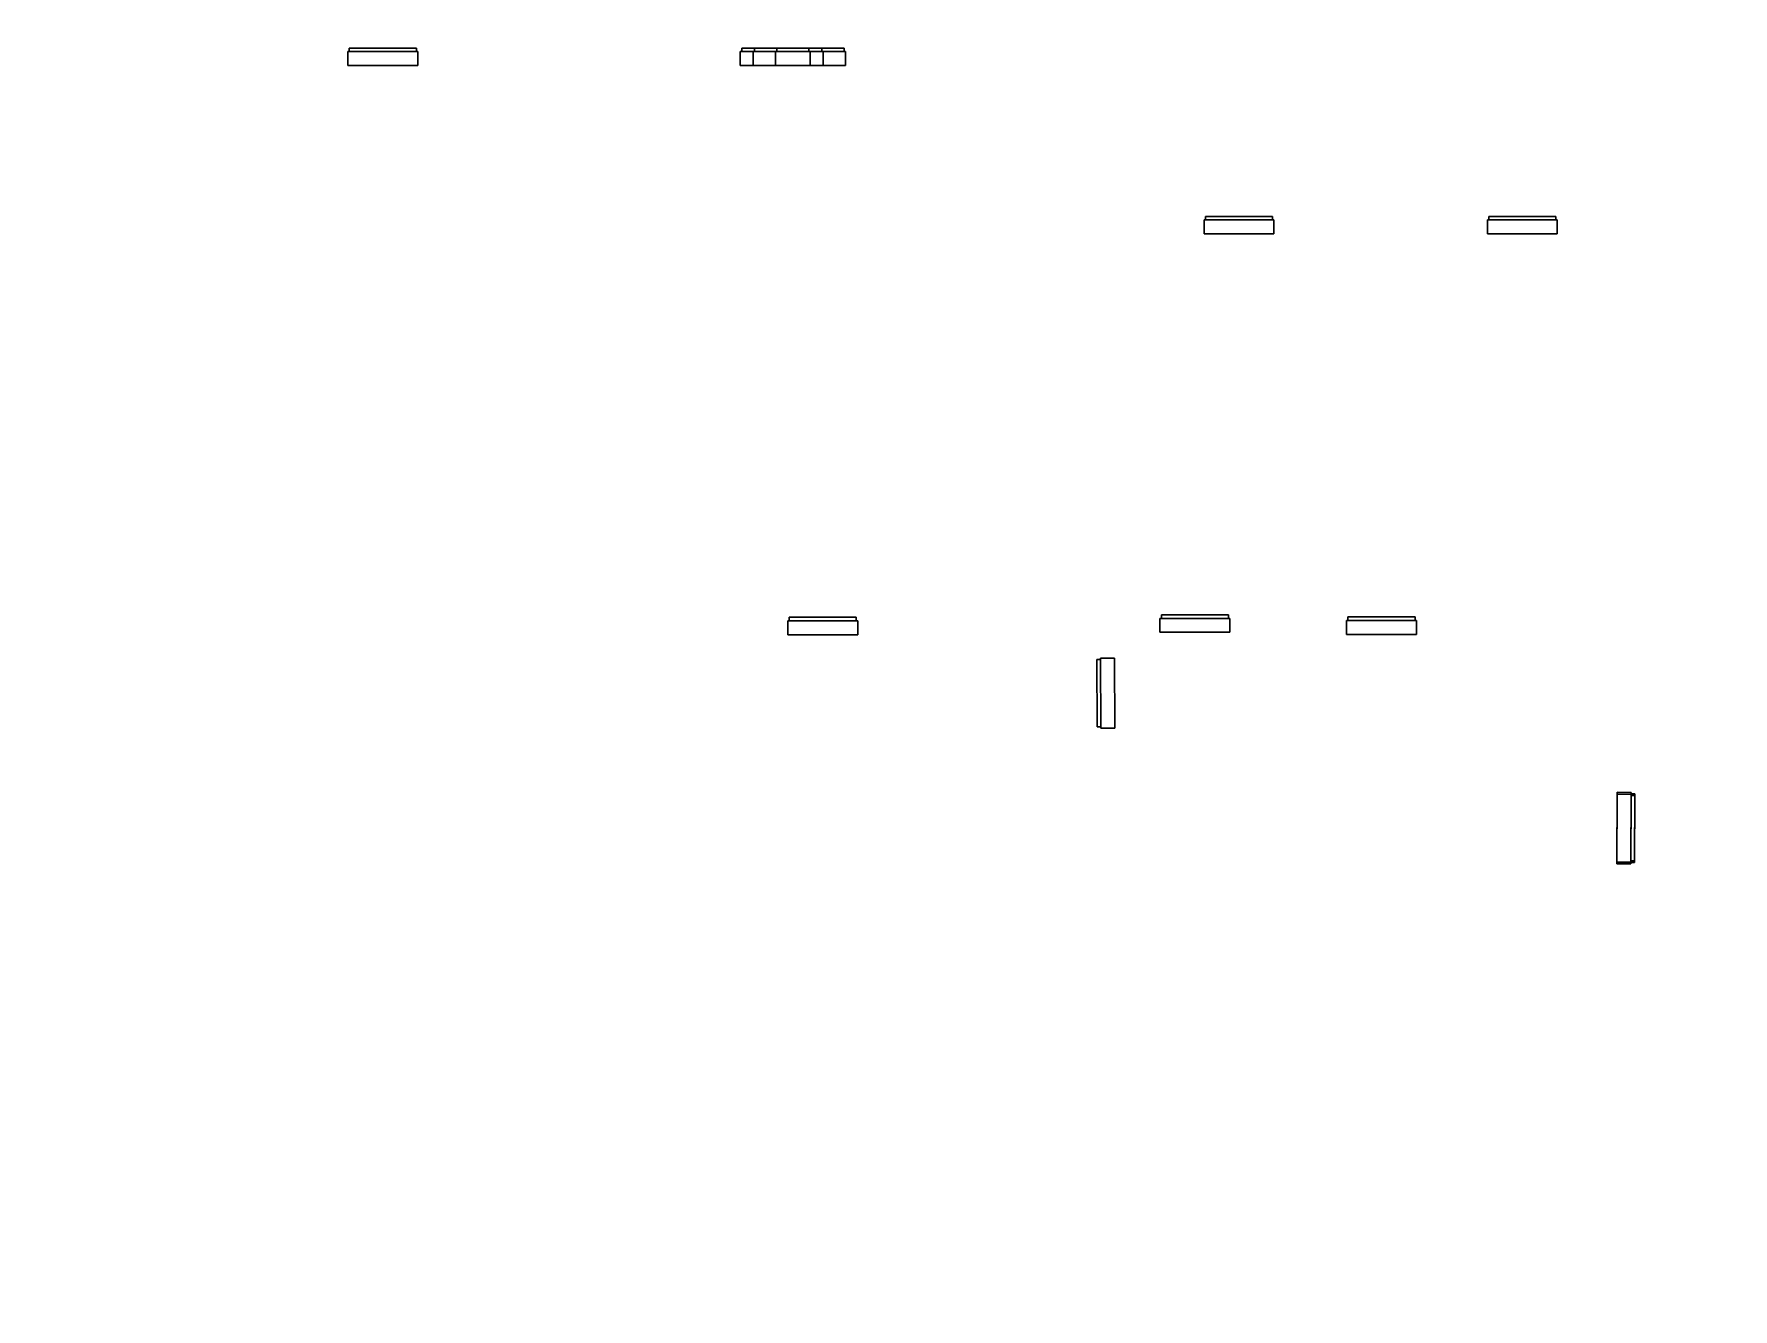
# Model space of a CAD drawing. Header units: millimetres. Extents: x -2138 to 2724, y -1921 to 1727.
import ezdxf

# ---------------------------------------------------------------- set-up
doc = ezdxf.new("R2010")
doc.units = ezdxf.units.MM
doc.header["$LTSCALE"] = 10
doc.layers.get('0').update_dxf_attribs({"linetype": 'CONTINUOUS'})
for name, color, linetype in [('Const_Doors', 5, 'CONTINUOUS'), ('Const_Walls', 253, 'CONTINUOUS'), ('Electrical', 6, 'CONTINUOUS')]:
    doc.layers.add(name, color=color, linetype=linetype)

# ---------------------------------------------------------------- blocks, each defined once
blk = doc.blocks.new('CONTROLBOX')
for points in [[(-100, -40, -150), (100, -40, -150), (100, 0, -150), (-100, 0, -150)], [(-100, -40, 150), (100, -40, 150), (100, 0, 150), (-100, 0, 150)], [(-100, 0, -150), (100, 0, -150), (100, 0, 150), (-100, 0, 150)], [(-100, -40, -150), (-100, 0, -150), (-100, 0, 150), (-100, -40, 150)], [(-96, 0, -146), (96, 0, -146), (96, 10, -146), (-96, 10, -146)], [(-96, 0, 146), (96, 0, 146), (96, 10, 146), (-96, 10, 146)], [(-96, 10, -146), (96, 10, -146), (96, 10, 146), (-96, 10, 146)], [(-96, 0, -146), (-96, 10, -146), (-96, 10, 146), (-96, 0, 146)], [(-96, 0, -146), (96, 0, -146), (96, 0, 146), (-96, 0, 146)], [(96, 0, -146), (96, 10, -146), (96, 10, 146), (96, 0, 146)], [(100, -40, -150), (100, 0, -150), (100, 0, 150), (100, -40, 150)], [(-100, -40, -150), (100, -40, -150), (100, -40, 150), (-100, -40, 150)]]:
    blk.add_3dface(points)

msp = doc.modelspace()

# ---------------------------------------------------------------- linework, layer by layer
at = {"layer": 'Const_Doors', "invisible_edges": 15}
for points in [[(-1829, 1145), (-799, 1145), (-799, 1245), (-1829, 1245)], [(-1829, 1145, 2134), (-799, 1145, 2134), (-799, 1245, 2134), (-1829, 1245, 2134)], [(-799, 1245), (-1829, 1245), (-1829, 1245, 2134), (-799, 1245, 2134)], [(-1829, 1245), (-1829, 1145), (-1829, 1145, 2134), (-1829, 1245, 2134)], [(-799, 1145), (-799, 1245), (-799, 1245, 2134), (-799, 1145, 2134)], [(-1829, 1145), (-799, 1145), (-799, 1145, 2134), (-1829, 1145, 2134)], [(466.5, 5), (1361.5, 5), (1361.5, 105), (466.5, 105)], [(466.5, 5, 1620), (1361.5, 5, 1620), (1361.5, 105, 1620), (466.5, 105, 1620)], [(1361.5, 105), (466.5, 105), (466.5, 105, 1620), (1361.5, 105, 1620)], [(466.5, 105), (466.5, 5), (466.5, 5, 1620), (466.5, 105, 1620)], [(1361.5, 5), (1361.5, 105), (1361.5, 105, 1620), (1361.5, 5, 1620)], [(466.5, 5), (1361.5, 5), (1361.5, 5, 1620), (466.5, 5, 1620)]]:
    msp.add_3dface(points, dxfattribs=at)
at = {"layer": 'Const_Walls', "invisible_edges": 15}
for points in [[(-1282.898, 1727.237), (282.022, 1727.237), (282.022, 1627.237), (-1282.898, 1627.237)], [(-1282.898, 1727.237, 2583.7), (282.022, 1727.237, 2583.7), (282.022, 1627.237, 2583.7), (-1282.898, 1627.237, 2583.7)], [(-1282.898, 1727.237), (282.022, 1727.237), (282.022, 1727.237, 2583.7), (-1282.898, 1727.237, 2583.7)], [(-1282.898, 1627.237), (-1282.898, 1727.237), (-1282.898, 1727.237, 2583.7), (-1282.898, 1627.237, 2583.7)], [(282.022, 1727.237), (282.022, 1627.237), (282.022, 1627.237, 2583.7), (282.022, 1727.237, 2583.7)], [(-1328.0313, 1083.616), (-1332.8963, 1676.827), (-1232.8997, 1677.647), (-1228.0347, 1084.436)], [(-1328.0313, 1083.616, 2583.7), (-1332.8963, 1676.827, 2583.7), (-1232.8997, 1677.647, 2583.7), (-1228.0347, 1084.436, 2583.7)], [(-1332.8963, 1676.827), (-1232.8997, 1677.647), (-1232.8997, 1677.647, 2583.7), (-1332.8963, 1676.827, 2583.7)], [(-1328.0313, 1083.616), (-1332.8963, 1676.827), (-1332.8963, 1676.827, 2583.7), (-1328.0313, 1083.616, 2583.7)], [(-1232.8997, 1677.647), (-1228.0347, 1084.436), (-1228.0347, 1084.436, 2583.7), (-1232.8997, 1677.647, 2583.7)], [(332.022, 1677.3031), (332.808, 1082.8661), (232.808, 1082.7339), (232.022, 1677.1709)], [(332.022, 1677.3031, 2583.7), (332.808, 1082.8661, 2583.7), (232.808, 1082.7339, 2583.7), (232.022, 1677.1709, 2583.7)], [(232.022, 1677.1709), (332.022, 1677.3031), (332.022, 1677.3031, 2583.7), (232.022, 1677.1709, 2583.7)], [(232.808, 1082.7339), (232.022, 1677.1709), (232.022, 1677.1709, 2583.7), (232.808, 1082.7339, 2583.7)], [(332.022, 1677.3031), (332.808, 1082.8661), (332.808, 1082.8661, 2583.7), (332.022, 1677.3031, 2583.7)], [(282.022, 1627.237), (-1282.898, 1627.237), (-1282.898, 1627.237, 2583.7), (282.022, 1627.237, 2583.7)], [(-2088.231, 1244.793), (2671.727, 1244.793), (2671.727, 1144.793), (-2088.231, 1144.793)], [(-2088.231, 1244.793, 2583.1), (2671.727, 1244.793, 2583.1), (2671.727, 1144.793, 2583.1), (-2088.231, 1144.793, 2583.1)], [(-2088.231, 1244.793), (2671.727, 1244.793), (2671.727, 1244.793, 2583.1), (-2088.231, 1244.793, 2583.1)], [(-2088.231, 1144.793), (-2088.231, 1244.793), (-2088.231, 1244.793, 2583.1), (-2088.231, 1144.793, 2583.1)], [(2671.727, 1244.793), (2671.727, 1144.793), (2671.727, 1144.793, 2583.1), (2671.727, 1244.793, 2583.1)], [(-2130.8464, -311.8321), (-2138.2304, 1194.5479), (-2038.2316, 1195.0381), (-2030.8476, -311.3419)], [(-2130.8464, -311.8321, 2583.1), (-2138.2304, 1194.5479, 2583.1), (-2038.2316, 1195.0381, 2583.1), (-2030.8476, -311.3419, 2583.1)], [(-2138.2304, 1194.5479), (-2038.2316, 1195.0381), (-2038.2316, 1195.0381, 2583.1), (-2138.2304, 1194.5479, 2583.1)], [(-2130.8464, -311.8321), (-2138.2304, 1194.5479), (-2138.2304, 1194.5479, 2583.1), (-2130.8464, -311.8321, 2583.1)], [(-2038.2316, 1195.0381), (-2030.8476, -311.3419), (-2030.8476, -311.3419, 2583.1), (-2038.2316, 1195.0381, 2583.1)], [(2721.727, 1194.8272), (2723.861, -1921.4258), (2623.861, -1921.4942), (2621.727, 1194.7588)], [(2721.727, 1194.8272, 2583.1), (2723.861, -1921.4258, 2583.1), (2623.861, -1921.4942, 2583.1), (2621.727, 1194.7588, 2583.1)], [(2621.727, 1194.7588), (2721.727, 1194.8272), (2721.727, 1194.8272, 2583.1), (2621.727, 1194.7588, 2583.1)], [(2623.861, -1921.4942), (2621.727, 1194.7588), (2621.727, 1194.7588, 2583.1), (2623.861, -1921.4942, 2583.1)], [(2721.727, 1194.8272), (2723.861, -1921.4258), (2723.861, -1921.4258, 2583.1), (2721.727, 1194.8272, 2583.1)], [(2671.727, 1144.793), (-2088.231, 1144.793), (-2088.231, 1144.793, 2583.1), (2671.727, 1144.793, 2583.1)], [(-1228.0347, 1084.436), (-1328.0313, 1083.616), (-1328.0313, 1083.616, 2583.7), (-1228.0347, 1084.436, 2583.7)], [(332.808, 1082.8661), (232.808, 1082.7339), (232.808, 1082.7339, 2583.7), (332.808, 1082.8661, 2583.7)], [(-695.694, 97.401), (913.69, 98.207), (913.74, -1.793), (-695.644, -2.599)], [(-695.694, 97.401, 2579.9), (913.69, 98.207, 2579.9), (913.74, -1.793, 2579.9), (-695.644, -2.599, 2579.9)], [(-695.694, 97.401), (913.69, 98.207), (913.69, 98.207, 2579.9), (-695.694, 97.401, 2579.9)], [(-695.644, -2.599), (-695.694, 97.401), (-695.694, 97.401, 2579.9), (-695.644, -2.599, 2579.9)], [(913.688, 105.408), (2435.435, 105.408), (2435.435, 5.408), (913.688, 5.408)], [(913.688, 105.408, 2579.9), (2435.435, 105.408, 2579.9), (2435.435, 5.408, 2579.9), (913.688, 5.408, 2579.9)], [(913.688, 105.408), (2435.435, 105.408), (2435.435, 105.408, 2579.9), (913.688, 105.408, 2579.9)], [(913.688, 5.408), (913.688, 105.408), (913.688, 105.408, 2579.9), (913.688, 5.408, 2579.9)], [(913.69, 98.207), (913.74, -1.793), (913.74, -1.793, 2579.9), (913.69, 98.207, 2579.9)], [(2435.435, 105.408), (2435.435, 5.408), (2435.435, 5.408, 2579.9), (2435.435, 105.408, 2579.9)], [(2485.4344, 55.1546), (2481.6054, -700.4634), (2381.6066, -699.9566), (2385.4356, 55.6614)], [(2485.4344, 55.1546, 2579.9), (2481.6054, -700.4634, 2579.9), (2381.6066, -699.9566, 2579.9), (2385.4356, 55.6614, 2579.9)], [(2381.6066, -699.9566), (2385.4356, 55.6614), (2385.4356, 55.6614, 2579.9), (2381.6066, -699.9566, 2579.9)], [(2385.4356, 55.6614), (2485.4344, 55.1546), (2485.4344, 55.1546, 2579.9), (2385.4356, 55.6614, 2579.9)], [(2485.4344, 55.1546), (2481.6054, -700.4634), (2481.6054, -700.4634, 2579.9), (2485.4344, 55.1546, 2579.9)], [(-747.2478, -544.8207), (-745.6688, 47.5343), (-645.6692, 47.2677), (-647.2482, -545.0873)], [(-747.2478, -544.8207, 2579.9), (-745.6688, 47.5343, 2579.9), (-645.6692, 47.2677, 2579.9), (-647.2482, -545.0873, 2579.9)], [(-747.2478, -544.8207), (-745.6688, 47.5343), (-745.6688, 47.5343, 2579.9), (-747.2478, -544.8207, 2579.9)], [(-745.6688, 47.5343), (-645.6692, 47.2677), (-645.6692, 47.2677, 2579.9), (-745.6688, 47.5343, 2579.9)], [(-645.6692, 47.2677), (-647.2482, -545.0873), (-647.2482, -545.0873, 2579.9), (-645.6692, 47.2677, 2579.9)], [(850.5975, -453.6819), (848.7155, 47.9631), (978.7145, 48.4509), (980.5965, -453.1941)], [(850.5975, -453.6819, 2579.9), (848.7155, 47.9631, 2579.9), (978.7145, 48.4509, 2579.9), (980.5965, -453.1941, 2579.9)], [(848.7155, 47.9631), (978.7145, 48.4509), (978.7145, 48.4509, 2579.9), (848.7155, 47.9631, 2579.9)], [(850.5975, -453.6819), (848.7155, 47.9631), (848.7155, 47.9631, 2579.9), (850.5975, -453.6819, 2579.9)], [(2435.435, 5.408), (913.688, 5.408), (913.688, 5.408, 2579.9), (2435.435, 5.408, 2579.9)], [(978.7145, 48.4509), (980.5965, -453.1941), (980.5965, -453.1941, 2579.9), (978.7145, 48.4509, 2579.9)], [(913.74, -1.793), (-695.644, -2.599), (-695.644, -2.599, 2579.9), (913.74, -1.793, 2579.9)], [(-2030.8476, -311.3419), (-2130.8464, -311.8321), (-2130.8464, -311.8321, 2583.1), (-2030.8476, -311.3419, 2583.1)], [(980.5965, -453.1941), (850.5975, -453.6819), (850.5975, -453.6819, 2579.9), (980.5965, -453.1941, 2579.9)], [(-647.2482, -545.0873), (-747.2478, -544.8207), (-747.2478, -544.8207, 2579.9), (-647.2482, -545.0873, 2579.9)], [(2481.6054, -700.4634), (2381.6066, -699.9566), (2381.6066, -699.9566, 2579.9), (2481.6054, -700.4634, 2579.9)], [(2723.861, -1921.4258), (2623.861, -1921.4942), (2623.861, -1921.4942, 2583.1), (2723.861, -1921.4258, 2583.1)]]:
    msp.add_3dface(points, dxfattribs=at)

# ---------------------------------------------------------------- block references
at = {"layer": 'Electrical'}
for p in [(-1140, 1677, 2591), (-17, 1677, 905), (20, 1677, 384), (84, 1677, 2591), (1310, 1195, 1477), (2121, 1195, 909), (119, 48, 2500), (1184, 55, 1000), (1718, 49, 1549.9)]:
    msp.add_blockref('ControlBox', p, dxfattribs=at)
for p, rotation in [((914, -159, 1200), 90.2), ((914, -159, 1703), 90.2), ((2432, -543, 1362), 269.7), ((2432, -548, 1167), 269.7)]:
    msp.add_blockref('ControlBox', p, dxfattribs=dict(at, rotation=rotation))

doc.saveas('drawing.dxf')
